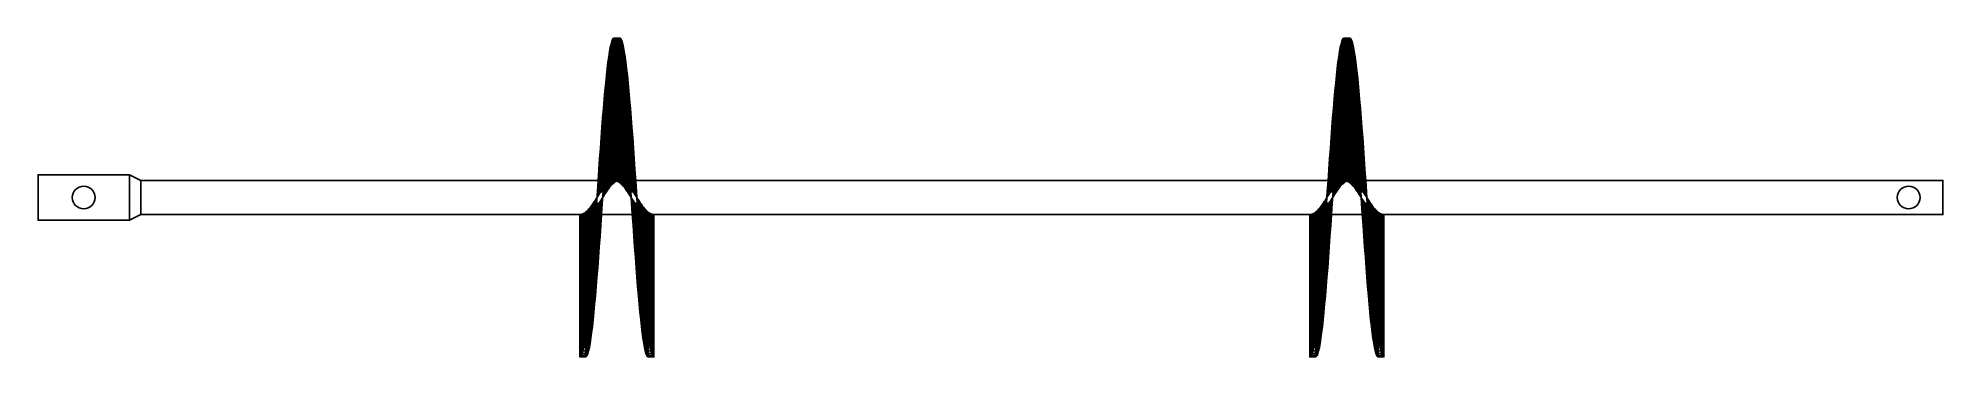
# Model space of a CAD drawing. Header units: inches. Extents: x -2 to 81.5, y -7 to 7.
import ezdxf

# ---------------------------------------------------------------- set-up
doc = ezdxf.new("R2010")
doc.units = ezdxf.units.IN
doc.header["$MEASUREMENT"] = 0
doc.layers.get('0').update_dxf_attribs({"linetype": 'CONTINUOUS'})

msp = doc.modelspace()

# ---------------------------------------------------------------- linework, layer by layer
at = {"color": 0}
for points in [[(21.748, -7, 0), (21.782, -6.983, -0.488), (21.815, -6.932, -0.974), (21.848, -6.847, -1.455), (21.882, -6.729, -1.929), (21.915, -6.578, -2.394), (21.948, -6.395, -2.847), (21.982, -6.181, -3.286), (22.015, -5.936, -3.709), (22.048, -5.663, -4.114), (22.082, -5.362, -4.5), (22.115, -5.035, -4.863), (22.148, -4.684, -5.202), (22.182, -4.31, -5.516), (22.215, -3.914, -5.803), (22.248, -3.5, -6.062), (22.282, -3.069, -6.292), (22.315, -2.622, -6.49), (22.348, -2.163, -6.657), (22.382, -1.693, -6.792), (22.415, -1.216, -6.894), (22.448, -0.732, -6.962), (22.482, -0.244, -6.996), (22.515, 0.244, -6.996), (22.548, 0.732, -6.962), (22.582, 1.216, -6.894), (22.615, 1.693, -6.792), (22.648, 2.163, -6.657), (22.682, 2.622, -6.49), (22.715, 3.069, -6.292), (22.748, 3.5, -6.062), (22.782, 3.914, -5.803), (22.815, 4.31, -5.516), (22.848, 4.684, -5.202), (22.882, 5.035, -4.863), (22.915, 5.362, -4.5), (22.948, 5.663, -4.114), (22.982, 5.936, -3.709), (23.015, 6.181, -3.286), (23.048, 6.395, -2.847), (23.082, 6.578, -2.394), (23.115, 6.729, -1.929), (23.148, 6.847, -1.455), (23.182, 6.932, -0.974), (23.215, 6.983, -0.488), (23.248, 7, 0), (23.282, 6.983, 0.488), (23.315, 6.932, 0.974), (23.348, 6.847, 1.455), (23.382, 6.729, 1.929), (23.415, 6.578, 2.394), (23.448, 6.395, 2.847), (23.482, 6.181, 3.286), (23.515, 5.936, 3.709), (23.548, 5.663, 4.114), (23.582, 5.362, 4.5), (23.615, 5.035, 4.863), (23.648, 4.684, 5.202), (23.682, 4.31, 5.516), (23.715, 3.914, 5.803), (23.748, 3.5, 6.062), (23.782, 3.069, 6.292), (23.815, 2.622, 6.49), (23.848, 2.163, 6.657), (23.882, 1.693, 6.792), (23.915, 1.216, 6.894), (23.948, 0.732, 6.962), (23.982, 0.244, 6.996), (24.015, -0.244, 6.996), (24.048, -0.732, 6.962), (24.082, -1.216, 6.894), (24.115, -1.693, 6.792), (24.148, -2.163, 6.657), (24.182, -2.622, 6.49), (24.215, -3.069, 6.292), (24.248, -3.5, 6.062), (24.282, -3.914, 5.803), (24.315, -4.31, 5.516), (24.348, -4.684, 5.202), (24.382, -5.035, 4.863), (24.415, -5.362, 4.5), (24.448, -5.663, 4.114), (24.482, -5.936, 3.709), (24.515, -6.181, 3.286), (24.548, -6.395, 2.847), (24.582, -6.578, 2.394), (24.615, -6.729, 1.929), (24.648, -6.847, 1.455), (24.682, -6.932, 0.974), (24.715, -6.983, 0.488), (24.748, -7, 0)], [(21.998, -7, 0), (22.032, -6.983, -0.488), (22.065, -6.932, -0.974), (22.098, -6.847, -1.455), (22.132, -6.729, -1.929), (22.165, -6.578, -2.394), (22.198, -6.395, -2.847), (22.232, -6.181, -3.286), (22.265, -5.936, -3.709), (22.298, -5.663, -4.114), (22.332, -5.362, -4.5), (22.365, -5.035, -4.863), (22.398, -4.684, -5.202), (22.432, -4.31, -5.516), (22.465, -3.914, -5.803), (22.498, -3.5, -6.062), (22.532, -3.069, -6.292), (22.565, -2.622, -6.49), (22.598, -2.163, -6.657), (22.632, -1.693, -6.792), (22.665, -1.216, -6.894), (22.698, -0.732, -6.962), (22.732, -0.244, -6.996), (22.765, 0.244, -6.996), (22.798, 0.732, -6.962), (22.832, 1.216, -6.894), (22.865, 1.693, -6.792), (22.898, 2.163, -6.657), (22.932, 2.622, -6.49), (22.965, 3.069, -6.292), (22.998, 3.5, -6.062), (23.032, 3.914, -5.803), (23.065, 4.31, -5.516), (23.098, 4.684, -5.202), (23.132, 5.035, -4.863), (23.165, 5.362, -4.5), (23.198, 5.663, -4.114), (23.232, 5.936, -3.709), (23.265, 6.181, -3.286), (23.298, 6.395, -2.847), (23.332, 6.578, -2.394), (23.365, 6.729, -1.929), (23.398, 6.847, -1.455), (23.432, 6.932, -0.974), (23.465, 6.983, -0.488), (23.498, 7, 0), (23.532, 6.983, 0.488), (23.565, 6.932, 0.974), (23.598, 6.847, 1.455), (23.632, 6.729, 1.929), (23.665, 6.578, 2.394), (23.698, 6.395, 2.847), (23.732, 6.181, 3.286), (23.765, 5.936, 3.709), (23.798, 5.663, 4.114), (23.832, 5.362, 4.5), (23.865, 5.035, 4.863), (23.898, 4.684, 5.202), (23.932, 4.31, 5.516), (23.965, 3.914, 5.803), (23.998, 3.5, 6.062), (24.032, 3.069, 6.292), (24.065, 2.622, 6.49), (24.098, 2.163, 6.657), (24.132, 1.693, 6.792), (24.165, 1.216, 6.894), (24.198, 0.732, 6.962), (24.232, 0.244, 6.996), (24.265, -0.244, 6.996), (24.298, -0.732, 6.962), (24.332, -1.216, 6.894), (24.365, -1.693, 6.792), (24.398, -2.163, 6.657), (24.432, -2.622, 6.49), (24.465, -3.069, 6.292), (24.498, -3.5, 6.062), (24.532, -3.914, 5.803), (24.565, -4.31, 5.516), (24.598, -4.684, 5.202), (24.632, -5.035, 4.863), (24.665, -5.362, 4.5), (24.698, -5.663, 4.114), (24.732, -5.936, 3.709), (24.765, -6.181, 3.286), (24.798, -6.395, 2.847), (24.832, -6.578, 2.394), (24.865, -6.729, 1.929), (24.898, -6.847, 1.455), (24.932, -6.932, 0.974), (24.965, -6.983, 0.488), (24.998, -7, 0)], [(53.748, -7, 0), (53.782, -6.983, -0.488), (53.815, -6.932, -0.974), (53.848, -6.847, -1.455), (53.882, -6.729, -1.929), (53.915, -6.578, -2.394), (53.948, -6.395, -2.847), (53.982, -6.181, -3.286), (54.015, -5.936, -3.709), (54.048, -5.663, -4.114), (54.082, -5.362, -4.5), (54.115, -5.035, -4.863), (54.148, -4.684, -5.202), (54.182, -4.31, -5.516), (54.215, -3.914, -5.803), (54.248, -3.5, -6.062), (54.282, -3.069, -6.292), (54.315, -2.622, -6.49), (54.348, -2.163, -6.657), (54.382, -1.693, -6.792), (54.415, -1.216, -6.894), (54.448, -0.732, -6.962), (54.482, -0.244, -6.996), (54.515, 0.244, -6.996), (54.548, 0.732, -6.962), (54.582, 1.216, -6.894), (54.615, 1.693, -6.792), (54.648, 2.163, -6.657), (54.682, 2.622, -6.49), (54.715, 3.069, -6.292), (54.748, 3.5, -6.062), (54.782, 3.914, -5.803), (54.815, 4.31, -5.516), (54.848, 4.684, -5.202), (54.882, 5.035, -4.863), (54.915, 5.362, -4.5), (54.948, 5.663, -4.114), (54.982, 5.936, -3.709), (55.015, 6.181, -3.286), (55.048, 6.395, -2.847), (55.082, 6.578, -2.394), (55.115, 6.729, -1.929), (55.148, 6.847, -1.455), (55.182, 6.932, -0.974), (55.215, 6.983, -0.488), (55.248, 7, 0), (55.282, 6.983, 0.488), (55.315, 6.932, 0.974), (55.348, 6.847, 1.455), (55.382, 6.729, 1.929), (55.415, 6.578, 2.394), (55.448, 6.395, 2.847), (55.482, 6.181, 3.286), (55.515, 5.936, 3.709), (55.548, 5.663, 4.114), (55.582, 5.362, 4.5), (55.615, 5.035, 4.863), (55.648, 4.684, 5.202), (55.682, 4.31, 5.516), (55.715, 3.914, 5.803), (55.748, 3.5, 6.062), (55.782, 3.069, 6.292), (55.815, 2.622, 6.49), (55.848, 2.163, 6.657), (55.882, 1.693, 6.792), (55.915, 1.216, 6.894), (55.948, 0.732, 6.962), (55.982, 0.244, 6.996), (56.015, -0.244, 6.996), (56.048, -0.732, 6.962), (56.082, -1.216, 6.894), (56.115, -1.693, 6.792), (56.148, -2.163, 6.657), (56.182, -2.622, 6.49), (56.215, -3.069, 6.292), (56.248, -3.5, 6.062), (56.282, -3.914, 5.803), (56.315, -4.31, 5.516), (56.348, -4.684, 5.202), (56.382, -5.035, 4.863), (56.415, -5.362, 4.5), (56.448, -5.663, 4.114), (56.482, -5.936, 3.709), (56.515, -6.181, 3.286), (56.548, -6.395, 2.847), (56.582, -6.578, 2.394), (56.615, -6.729, 1.929), (56.648, -6.847, 1.455), (56.682, -6.932, 0.974), (56.715, -6.983, 0.488), (56.748, -7, 0)], [(53.998, -7, 0), (54.032, -6.983, -0.488), (54.065, -6.932, -0.974), (54.098, -6.847, -1.455), (54.132, -6.729, -1.929), (54.165, -6.578, -2.394), (54.198, -6.395, -2.847), (54.232, -6.181, -3.286), (54.265, -5.936, -3.709), (54.298, -5.663, -4.114), (54.332, -5.362, -4.5), (54.365, -5.035, -4.863), (54.398, -4.684, -5.202), (54.432, -4.31, -5.516), (54.465, -3.914, -5.803), (54.498, -3.5, -6.062), (54.532, -3.069, -6.292), (54.565, -2.622, -6.49), (54.598, -2.163, -6.657), (54.632, -1.693, -6.792), (54.665, -1.216, -6.894), (54.698, -0.732, -6.962), (54.732, -0.244, -6.996), (54.765, 0.244, -6.996), (54.798, 0.732, -6.962), (54.832, 1.216, -6.894), (54.865, 1.693, -6.792), (54.898, 2.163, -6.657), (54.932, 2.622, -6.49), (54.965, 3.069, -6.292), (54.998, 3.5, -6.062), (55.032, 3.914, -5.803), (55.065, 4.31, -5.516), (55.098, 4.684, -5.202), (55.132, 5.035, -4.863), (55.165, 5.362, -4.5), (55.198, 5.663, -4.114), (55.232, 5.936, -3.709), (55.265, 6.181, -3.286), (55.298, 6.395, -2.847), (55.332, 6.578, -2.394), (55.365, 6.729, -1.929), (55.398, 6.847, -1.455), (55.432, 6.932, -0.974), (55.465, 6.983, -0.488), (55.498, 7, 0), (55.532, 6.983, 0.488), (55.565, 6.932, 0.974), (55.598, 6.847, 1.455), (55.632, 6.729, 1.929), (55.665, 6.578, 2.394), (55.698, 6.395, 2.847), (55.732, 6.181, 3.286), (55.765, 5.936, 3.709), (55.798, 5.663, 4.114), (55.832, 5.362, 4.5), (55.865, 5.035, 4.863), (55.898, 4.684, 5.202), (55.932, 4.31, 5.516), (55.965, 3.914, 5.803), (55.998, 3.5, 6.062), (56.032, 3.069, 6.292), (56.065, 2.622, 6.49), (56.098, 2.163, 6.657), (56.132, 1.693, 6.792), (56.165, 1.216, 6.894), (56.198, 0.732, 6.962), (56.232, 0.244, 6.996), (56.265, -0.244, 6.996), (56.298, -0.732, 6.962), (56.332, -1.216, 6.894), (56.365, -1.693, 6.792), (56.398, -2.163, 6.657), (56.432, -2.622, 6.49), (56.465, -3.069, 6.292), (56.498, -3.5, 6.062), (56.532, -3.914, 5.803), (56.565, -4.31, 5.516), (56.598, -4.684, 5.202), (56.632, -5.035, 4.863), (56.665, -5.362, 4.5), (56.698, -5.663, 4.114), (56.732, -5.936, 3.709), (56.765, -6.181, 3.286), (56.798, -6.395, 2.847), (56.832, -6.578, 2.394), (56.865, -6.729, 1.929), (56.898, -6.847, 1.455), (56.932, -6.932, 0.974), (56.965, -6.983, 0.488), (56.998, -7, 0)], [(21.748, -0.75, 0), (21.782, -0.748, -0.052), (21.815, -0.743, -0.104), (21.848, -0.734, -0.156), (21.882, -0.721, -0.207), (21.915, -0.705, -0.257), (21.948, -0.685, -0.305), (21.982, -0.662, -0.352), (22.015, -0.636, -0.397), (22.048, -0.607, -0.441), (22.082, -0.575, -0.482), (22.115, -0.54, -0.521), (22.148, -0.502, -0.557), (22.182, -0.462, -0.591), (22.215, -0.419, -0.622), (22.248, -0.375, -0.65), (22.282, -0.329, -0.674), (22.315, -0.281, -0.695), (22.348, -0.232, -0.713), (22.382, -0.181, -0.728), (22.415, -0.13, -0.739), (22.448, -0.078, -0.746), (22.482, -0.026, -0.75), (22.515, 0.026, -0.75), (22.548, 0.078, -0.746), (22.582, 0.13, -0.739), (22.615, 0.181, -0.728), (22.648, 0.232, -0.713), (22.682, 0.281, -0.695), (22.715, 0.329, -0.674), (22.748, 0.375, -0.65), (22.782, 0.419, -0.622), (22.815, 0.462, -0.591), (22.848, 0.502, -0.557), (22.882, 0.54, -0.521), (22.915, 0.575, -0.482), (22.948, 0.607, -0.441), (22.982, 0.636, -0.397), (23.015, 0.662, -0.352), (23.048, 0.685, -0.305), (23.082, 0.705, -0.257), (23.115, 0.721, -0.207), (23.148, 0.734, -0.156), (23.182, 0.743, -0.104), (23.215, 0.748, -0.052), (23.248, 0.75, 0), (23.282, 0.748, 0.052), (23.315, 0.743, 0.104), (23.348, 0.734, 0.156), (23.382, 0.721, 0.207), (23.415, 0.705, 0.257), (23.448, 0.685, 0.305), (23.482, 0.662, 0.352), (23.515, 0.636, 0.397), (23.548, 0.607, 0.441), (23.582, 0.575, 0.482), (23.615, 0.54, 0.521), (23.648, 0.502, 0.557), (23.682, 0.462, 0.591), (23.715, 0.419, 0.622), (23.748, 0.375, 0.65), (23.782, 0.329, 0.674), (23.815, 0.281, 0.695), (23.848, 0.232, 0.713), (23.882, 0.181, 0.728), (23.915, 0.13, 0.739), (23.948, 0.078, 0.746), (23.982, 0.026, 0.75), (24.015, -0.026, 0.75), (24.048, -0.078, 0.746), (24.082, -0.13, 0.739), (24.115, -0.181, 0.728), (24.148, -0.232, 0.713), (24.182, -0.281, 0.695), (24.215, -0.329, 0.674), (24.248, -0.375, 0.65), (24.282, -0.419, 0.622), (24.315, -0.462, 0.591), (24.348, -0.502, 0.557), (24.382, -0.54, 0.521), (24.415, -0.575, 0.482), (24.448, -0.607, 0.441), (24.482, -0.636, 0.397), (24.515, -0.662, 0.352), (24.548, -0.685, 0.305), (24.582, -0.705, 0.257), (24.615, -0.721, 0.207), (24.648, -0.734, 0.156), (24.682, -0.743, 0.104), (24.715, -0.748, 0.052), (24.748, -0.75, 0)], [(21.998, -0.75, 0), (22.032, -0.748, -0.052), (22.065, -0.743, -0.104), (22.098, -0.734, -0.156), (22.132, -0.721, -0.207), (22.165, -0.705, -0.257), (22.198, -0.685, -0.305), (22.232, -0.662, -0.352), (22.265, -0.636, -0.397), (22.298, -0.607, -0.441), (22.332, -0.575, -0.482), (22.365, -0.54, -0.521), (22.398, -0.502, -0.557), (22.432, -0.462, -0.591), (22.465, -0.419, -0.622), (22.498, -0.375, -0.65), (22.532, -0.329, -0.674), (22.565, -0.281, -0.695), (22.598, -0.232, -0.713), (22.632, -0.181, -0.728), (22.665, -0.13, -0.739), (22.698, -0.078, -0.746), (22.732, -0.026, -0.75), (22.765, 0.026, -0.75), (22.798, 0.078, -0.746), (22.832, 0.13, -0.739), (22.865, 0.181, -0.728), (22.898, 0.232, -0.713), (22.932, 0.281, -0.695), (22.965, 0.329, -0.674), (22.998, 0.375, -0.65), (23.032, 0.419, -0.622), (23.065, 0.462, -0.591), (23.098, 0.502, -0.557), (23.132, 0.54, -0.521), (23.165, 0.575, -0.482), (23.198, 0.607, -0.441), (23.232, 0.636, -0.397), (23.265, 0.662, -0.352), (23.298, 0.685, -0.305), (23.332, 0.705, -0.257), (23.365, 0.721, -0.207), (23.398, 0.734, -0.156), (23.432, 0.743, -0.104), (23.465, 0.748, -0.052), (23.498, 0.75, 0), (23.532, 0.748, 0.052), (23.565, 0.743, 0.104), (23.598, 0.734, 0.156), (23.632, 0.721, 0.207), (23.665, 0.705, 0.257), (23.698, 0.685, 0.305), (23.732, 0.662, 0.352), (23.765, 0.636, 0.397), (23.798, 0.607, 0.441), (23.832, 0.575, 0.482), (23.865, 0.54, 0.521), (23.898, 0.502, 0.557), (23.932, 0.462, 0.591), (23.965, 0.419, 0.622), (23.998, 0.375, 0.65), (24.032, 0.329, 0.674), (24.065, 0.281, 0.695), (24.098, 0.232, 0.713), (24.132, 0.181, 0.728), (24.165, 0.13, 0.739), (24.198, 0.078, 0.746), (24.232, 0.026, 0.75), (24.265, -0.026, 0.75), (24.298, -0.078, 0.746), (24.332, -0.13, 0.739), (24.365, -0.181, 0.728), (24.398, -0.232, 0.713), (24.432, -0.281, 0.695), (24.465, -0.329, 0.674), (24.498, -0.375, 0.65), (24.532, -0.419, 0.622), (24.565, -0.462, 0.591), (24.598, -0.502, 0.557), (24.632, -0.54, 0.521), (24.665, -0.575, 0.482), (24.698, -0.607, 0.441), (24.732, -0.636, 0.397), (24.765, -0.662, 0.352), (24.798, -0.685, 0.305), (24.832, -0.705, 0.257), (24.865, -0.721, 0.207), (24.898, -0.734, 0.156), (24.932, -0.743, 0.104), (24.965, -0.748, 0.052), (24.998, -0.75, 0)], [(53.748, -0.75, 0), (53.782, -0.748, -0.052), (53.815, -0.743, -0.104), (53.848, -0.734, -0.156), (53.882, -0.721, -0.207), (53.915, -0.705, -0.257), (53.948, -0.685, -0.305), (53.982, -0.662, -0.352), (54.015, -0.636, -0.397), (54.048, -0.607, -0.441), (54.082, -0.575, -0.482), (54.115, -0.54, -0.521), (54.148, -0.502, -0.557), (54.182, -0.462, -0.591), (54.215, -0.419, -0.622), (54.248, -0.375, -0.65), (54.282, -0.329, -0.674), (54.315, -0.281, -0.695), (54.348, -0.232, -0.713), (54.382, -0.181, -0.728), (54.415, -0.13, -0.739), (54.448, -0.078, -0.746), (54.482, -0.026, -0.75), (54.515, 0.026, -0.75), (54.548, 0.078, -0.746), (54.582, 0.13, -0.739), (54.615, 0.181, -0.728), (54.648, 0.232, -0.713), (54.682, 0.281, -0.695), (54.715, 0.329, -0.674), (54.748, 0.375, -0.65), (54.782, 0.419, -0.622), (54.815, 0.462, -0.591), (54.848, 0.502, -0.557), (54.882, 0.54, -0.521), (54.915, 0.575, -0.482), (54.948, 0.607, -0.441), (54.982, 0.636, -0.397), (55.015, 0.662, -0.352), (55.048, 0.685, -0.305), (55.082, 0.705, -0.257), (55.115, 0.721, -0.207), (55.148, 0.734, -0.156), (55.182, 0.743, -0.104), (55.215, 0.748, -0.052), (55.248, 0.75, 0), (55.282, 0.748, 0.052), (55.315, 0.743, 0.104), (55.348, 0.734, 0.156), (55.382, 0.721, 0.207), (55.415, 0.705, 0.257), (55.448, 0.685, 0.305), (55.482, 0.662, 0.352), (55.515, 0.636, 0.397), (55.548, 0.607, 0.441), (55.582, 0.575, 0.482), (55.615, 0.54, 0.521), (55.648, 0.502, 0.557), (55.682, 0.462, 0.591), (55.715, 0.419, 0.622), (55.748, 0.375, 0.65), (55.782, 0.329, 0.674), (55.815, 0.281, 0.695), (55.848, 0.232, 0.713), (55.882, 0.181, 0.728), (55.915, 0.13, 0.739), (55.948, 0.078, 0.746), (55.982, 0.026, 0.75), (56.015, -0.026, 0.75), (56.048, -0.078, 0.746), (56.082, -0.13, 0.739), (56.115, -0.181, 0.728), (56.148, -0.232, 0.713), (56.182, -0.281, 0.695), (56.215, -0.329, 0.674), (56.248, -0.375, 0.65), (56.282, -0.419, 0.622), (56.315, -0.462, 0.591), (56.348, -0.502, 0.557), (56.382, -0.54, 0.521), (56.415, -0.575, 0.482), (56.448, -0.607, 0.441), (56.482, -0.636, 0.397), (56.515, -0.662, 0.352), (56.548, -0.685, 0.305), (56.582, -0.705, 0.257), (56.615, -0.721, 0.207), (56.648, -0.734, 0.156), (56.682, -0.743, 0.104), (56.715, -0.748, 0.052), (56.748, -0.75, 0)], [(53.998, -0.75, 0), (54.032, -0.748, -0.052), (54.065, -0.743, -0.104), (54.098, -0.734, -0.156), (54.132, -0.721, -0.207), (54.165, -0.705, -0.257), (54.198, -0.685, -0.305), (54.232, -0.662, -0.352), (54.265, -0.636, -0.397), (54.298, -0.607, -0.441), (54.332, -0.575, -0.482), (54.365, -0.54, -0.521), (54.398, -0.502, -0.557), (54.432, -0.462, -0.591), (54.465, -0.419, -0.622), (54.498, -0.375, -0.65), (54.532, -0.329, -0.674), (54.565, -0.281, -0.695), (54.598, -0.232, -0.713), (54.632, -0.181, -0.728), (54.665, -0.13, -0.739), (54.698, -0.078, -0.746), (54.732, -0.026, -0.75), (54.765, 0.026, -0.75), (54.798, 0.078, -0.746), (54.832, 0.13, -0.739), (54.865, 0.181, -0.728), (54.898, 0.232, -0.713), (54.932, 0.281, -0.695), (54.965, 0.329, -0.674), (54.998, 0.375, -0.65), (55.032, 0.419, -0.622), (55.065, 0.462, -0.591), (55.098, 0.502, -0.557), (55.132, 0.54, -0.521), (55.165, 0.575, -0.482), (55.198, 0.607, -0.441), (55.232, 0.636, -0.397), (55.265, 0.662, -0.352), (55.298, 0.685, -0.305), (55.332, 0.705, -0.257), (55.365, 0.721, -0.207), (55.398, 0.734, -0.156), (55.432, 0.743, -0.104), (55.465, 0.748, -0.052), (55.498, 0.75, 0), (55.532, 0.748, 0.052), (55.565, 0.743, 0.104), (55.598, 0.734, 0.156), (55.632, 0.721, 0.207), (55.665, 0.705, 0.257), (55.698, 0.685, 0.305), (55.732, 0.662, 0.352), (55.765, 0.636, 0.397), (55.798, 0.607, 0.441), (55.832, 0.575, 0.482), (55.865, 0.54, 0.521), (55.898, 0.502, 0.557), (55.932, 0.462, 0.591), (55.965, 0.419, 0.622), (55.998, 0.375, 0.65), (56.032, 0.329, 0.674), (56.065, 0.281, 0.695), (56.098, 0.232, 0.713), (56.132, 0.181, 0.728), (56.165, 0.13, 0.739), (56.198, 0.078, 0.746), (56.232, 0.026, 0.75), (56.265, -0.026, 0.75), (56.298, -0.078, 0.746), (56.332, -0.13, 0.739), (56.365, -0.181, 0.728), (56.398, -0.232, 0.713), (56.432, -0.281, 0.695), (56.465, -0.329, 0.674), (56.498, -0.375, 0.65), (56.532, -0.419, 0.622), (56.565, -0.462, 0.591), (56.598, -0.502, 0.557), (56.632, -0.54, 0.521), (56.665, -0.575, 0.482), (56.698, -0.607, 0.441), (56.732, -0.636, 0.397), (56.765, -0.662, 0.352), (56.798, -0.685, 0.305), (56.832, -0.705, 0.257), (56.865, -0.721, 0.207), (56.898, -0.734, 0.156), (56.932, -0.743, 0.104), (56.965, -0.748, 0.052), (56.998, -0.75, 0)]]:
    msp.add_polyline3d(points, dxfattribs=at)
for centre in [(0, 0, 1), (80, 0, 0.75)]:
    msp.add_circle(centre, 0.5, dxfattribs=at)
for points in [[(2, -1, 1), (2.5, -0.75, 0.75), (2.5, 0.75, 0.75), (2, 1, 1)], [(2, 1, -1), (2.5, 0.75, -0.75), (2.5, -0.75, -0.75), (2, -1, -1)], [(21.748, -0.75), (21.998, -0.75), (21.998, -7), (21.748, -7)], [(24.748, -0.75), (24.998, -0.75), (24.998, -7), (24.748, -7)], [(53.748, -0.75), (53.998, -0.75), (53.998, -7), (53.748, -7)], [(56.748, -0.75), (56.998, -0.75), (56.998, -7), (56.748, -7)]]:
    msp.add_3dface(points, dxfattribs=at)
for points in [[(2, 1, 1), (2.5, 0.75, 0.75), (2.5, 0.75, -0.75), (2, 1, -1)], [(2, -1, -1), (2.5, -0.75, -0.75), (2.5, -0.75, 0.75), (2, -1, 1)]]:
    msp.add_3dface(points)

# ---------------------------------------------------------------- meshes
mesh = msp.add_polymesh((2, 91), dxfattribs=at)
for k, corner in enumerate([(21.748, -7), (21.782, -6.983, -0.488), (21.815, -6.932, -0.974), (21.848, -6.847, -1.455), (21.882, -6.729, -1.929), (21.915, -6.578, -2.394), (21.948, -6.395, -2.847), (21.982, -6.181, -3.286), (22.015, -5.936, -3.709), (22.048, -5.663, -4.114), (22.082, -5.362, -4.5), (22.115, -5.035, -4.863), (22.148, -4.684, -5.202), (22.182, -4.31, -5.516), (22.215, -3.914, -5.803), (22.248, -3.5, -6.062), (22.282, -3.069, -6.292), (22.315, -2.622, -6.49), (22.348, -2.163, -6.657), (22.382, -1.693, -6.792), (22.415, -1.216, -6.894), (22.448, -0.732, -6.962), (22.482, -0.244, -6.996), (22.515, 0.244, -6.996), (22.548, 0.732, -6.962), (22.582, 1.216, -6.894), (22.615, 1.693, -6.792), (22.648, 2.163, -6.657), (22.682, 2.622, -6.49), (22.715, 3.069, -6.292), (22.748, 3.5, -6.062), (22.782, 3.914, -5.803), (22.815, 4.31, -5.516), (22.848, 4.684, -5.202), (22.882, 5.035, -4.863), (22.915, 5.362, -4.5), (22.948, 5.663, -4.114), (22.982, 5.936, -3.709), (23.015, 6.181, -3.286), (23.048, 6.395, -2.847), (23.082, 6.578, -2.394), (23.115, 6.729, -1.929), (23.148, 6.847, -1.455), (23.182, 6.932, -0.974), (23.215, 6.983, -0.488), (23.248, 7), (23.282, 6.983, 0.488), (23.315, 6.932, 0.974), (23.348, 6.847, 1.455), (23.382, 6.729, 1.929), (23.415, 6.578, 2.394), (23.448, 6.395, 2.847), (23.482, 6.181, 3.286), (23.515, 5.936, 3.709), (23.548, 5.663, 4.114), (23.582, 5.362, 4.5), (23.615, 5.035, 4.863), (23.648, 4.684, 5.202), (23.682, 4.31, 5.516), (23.715, 3.914, 5.803), (23.748, 3.5, 6.062), (23.782, 3.069, 6.292), (23.815, 2.622, 6.49), (23.848, 2.163, 6.657), (23.882, 1.693, 6.792), (23.915, 1.216, 6.894), (23.948, 0.732, 6.962), (23.982, 0.244, 6.996), (24.015, -0.244, 6.996), (24.048, -0.732, 6.962), (24.082, -1.216, 6.894), (24.115, -1.693, 6.792), (24.148, -2.163, 6.657), (24.182, -2.622, 6.49), (24.215, -3.069, 6.292), (24.248, -3.5, 6.062), (24.282, -3.914, 5.803), (24.315, -4.31, 5.516), (24.348, -4.684, 5.202), (24.382, -5.035, 4.863), (24.415, -5.362, 4.5), (24.448, -5.663, 4.114), (24.482, -5.936, 3.709), (24.515, -6.181, 3.286), (24.548, -6.395, 2.847), (24.582, -6.578, 2.394), (24.615, -6.729, 1.929), (24.648, -6.847, 1.455), (24.682, -6.932, 0.974), (24.715, -6.983, 0.488), (24.748, -7), (21.998, -7), (22.032, -6.983, -0.488), (22.065, -6.932, -0.974), (22.098, -6.847, -1.455), (22.132, -6.729, -1.929), (22.165, -6.578, -2.394), (22.198, -6.395, -2.847), (22.232, -6.181, -3.286), (22.265, -5.936, -3.709), (22.298, -5.663, -4.114), (22.332, -5.362, -4.5), (22.365, -5.035, -4.863), (22.398, -4.684, -5.202), (22.432, -4.31, -5.516), (22.465, -3.914, -5.803), (22.498, -3.5, -6.062), (22.532, -3.069, -6.292), (22.565, -2.622, -6.49), (22.598, -2.163, -6.657), (22.632, -1.693, -6.792), (22.665, -1.216, -6.894), (22.698, -0.732, -6.962), (22.732, -0.244, -6.996), (22.765, 0.244, -6.996), (22.798, 0.732, -6.962), (22.832, 1.216, -6.894), (22.865, 1.693, -6.792), (22.898, 2.163, -6.657), (22.932, 2.622, -6.49), (22.965, 3.069, -6.292), (22.998, 3.5, -6.062), (23.032, 3.914, -5.803), (23.065, 4.31, -5.516), (23.098, 4.684, -5.202), (23.132, 5.035, -4.863), (23.165, 5.362, -4.5), (23.198, 5.663, -4.114), (23.232, 5.936, -3.709), (23.265, 6.181, -3.286), (23.298, 6.395, -2.847), (23.332, 6.578, -2.394), (23.365, 6.729, -1.929), (23.398, 6.847, -1.455), (23.432, 6.932, -0.974), (23.465, 6.983, -0.488), (23.498, 7), (23.532, 6.983, 0.488), (23.565, 6.932, 0.974), (23.598, 6.847, 1.455), (23.632, 6.729, 1.929), (23.665, 6.578, 2.394), (23.698, 6.395, 2.847), (23.732, 6.181, 3.286), (23.765, 5.936, 3.709), (23.798, 5.663, 4.114), (23.832, 5.362, 4.5), (23.865, 5.035, 4.863), (23.898, 4.684, 5.202), (23.932, 4.31, 5.516), (23.965, 3.914, 5.803), (23.998, 3.5, 6.062), (24.032, 3.069, 6.292), (24.065, 2.622, 6.49), (24.098, 2.163, 6.657), (24.132, 1.693, 6.792), (24.165, 1.216, 6.894), (24.198, 0.732, 6.962), (24.232, 0.244, 6.996), (24.265, -0.244, 6.996), (24.298, -0.732, 6.962), (24.332, -1.216, 6.894), (24.365, -1.693, 6.792), (24.398, -2.163, 6.657), (24.432, -2.622, 6.49), (24.465, -3.069, 6.292), (24.498, -3.5, 6.062), (24.532, -3.914, 5.803), (24.565, -4.31, 5.516), (24.598, -4.684, 5.202), (24.632, -5.035, 4.863), (24.665, -5.362, 4.5), (24.698, -5.663, 4.114), (24.732, -5.936, 3.709), (24.765, -6.181, 3.286), (24.798, -6.395, 2.847), (24.832, -6.578, 2.394), (24.865, -6.729, 1.929), (24.898, -6.847, 1.455), (24.932, -6.932, 0.974), (24.965, -6.983, 0.488), (24.998, -7)]):
    mesh.set_mesh_vertex(divmod(k, 91), corner)
mesh = msp.add_polymesh((2, 91), dxfattribs=at)
for k, corner in enumerate([(21.748, -0.75), (21.782, -0.748, -0.052), (21.815, -0.743, -0.104), (21.848, -0.734, -0.156), (21.882, -0.721, -0.207), (21.915, -0.705, -0.257), (21.948, -0.685, -0.305), (21.982, -0.662, -0.352), (22.015, -0.636, -0.397), (22.048, -0.607, -0.441), (22.082, -0.575, -0.482), (22.115, -0.54, -0.521), (22.148, -0.502, -0.557), (22.182, -0.462, -0.591), (22.215, -0.419, -0.622), (22.248, -0.375, -0.65), (22.282, -0.329, -0.674), (22.315, -0.281, -0.695), (22.348, -0.232, -0.713), (22.382, -0.181, -0.728), (22.415, -0.13, -0.739), (22.448, -0.078, -0.746), (22.482, -0.026, -0.75), (22.515, 0.026, -0.75), (22.548, 0.078, -0.746), (22.582, 0.13, -0.739), (22.615, 0.181, -0.728), (22.648, 0.232, -0.713), (22.682, 0.281, -0.695), (22.715, 0.329, -0.674), (22.748, 0.375, -0.65), (22.782, 0.419, -0.622), (22.815, 0.462, -0.591), (22.848, 0.502, -0.557), (22.882, 0.54, -0.521), (22.915, 0.575, -0.482), (22.948, 0.607, -0.441), (22.982, 0.636, -0.397), (23.015, 0.662, -0.352), (23.048, 0.685, -0.305), (23.082, 0.705, -0.257), (23.115, 0.721, -0.207), (23.148, 0.734, -0.156), (23.182, 0.743, -0.104), (23.215, 0.748, -0.052), (23.248, 0.75), (23.282, 0.748, 0.052), (23.315, 0.743, 0.104), (23.348, 0.734, 0.156), (23.382, 0.721, 0.207), (23.415, 0.705, 0.257), (23.448, 0.685, 0.305), (23.482, 0.662, 0.352), (23.515, 0.636, 0.397), (23.548, 0.607, 0.441), (23.582, 0.575, 0.482), (23.615, 0.54, 0.521), (23.648, 0.502, 0.557), (23.682, 0.462, 0.591), (23.715, 0.419, 0.622), (23.748, 0.375, 0.65), (23.782, 0.329, 0.674), (23.815, 0.281, 0.695), (23.848, 0.232, 0.713), (23.882, 0.181, 0.728), (23.915, 0.13, 0.739), (23.948, 0.078, 0.746), (23.982, 0.026, 0.75), (24.015, -0.026, 0.75), (24.048, -0.078, 0.746), (24.082, -0.13, 0.739), (24.115, -0.181, 0.728), (24.148, -0.232, 0.713), (24.182, -0.281, 0.695), (24.215, -0.329, 0.674), (24.248, -0.375, 0.65), (24.282, -0.419, 0.622), (24.315, -0.462, 0.591), (24.348, -0.502, 0.557), (24.382, -0.54, 0.521), (24.415, -0.575, 0.482), (24.448, -0.607, 0.441), (24.482, -0.636, 0.397), (24.515, -0.662, 0.352), (24.548, -0.685, 0.305), (24.582, -0.705, 0.257), (24.615, -0.721, 0.207), (24.648, -0.734, 0.156), (24.682, -0.743, 0.104), (24.715, -0.748, 0.052), (24.748, -0.75), (21.748, -7), (21.782, -6.983, -0.488), (21.815, -6.932, -0.974), (21.848, -6.847, -1.455), (21.882, -6.729, -1.929), (21.915, -6.578, -2.394), (21.948, -6.395, -2.847), (21.982, -6.181, -3.286), (22.015, -5.936, -3.709), (22.048, -5.663, -4.114), (22.082, -5.362, -4.5), (22.115, -5.035, -4.863), (22.148, -4.684, -5.202), (22.182, -4.31, -5.516), (22.215, -3.914, -5.803), (22.248, -3.5, -6.062), (22.282, -3.069, -6.292), (22.315, -2.622, -6.49), (22.348, -2.163, -6.657), (22.382, -1.693, -6.792), (22.415, -1.216, -6.894), (22.448, -0.732, -6.962), (22.482, -0.244, -6.996), (22.515, 0.244, -6.996), (22.548, 0.732, -6.962), (22.582, 1.216, -6.894), (22.615, 1.693, -6.792), (22.648, 2.163, -6.657), (22.682, 2.622, -6.49), (22.715, 3.069, -6.292), (22.748, 3.5, -6.062), (22.782, 3.914, -5.803), (22.815, 4.31, -5.516), (22.848, 4.684, -5.202), (22.882, 5.035, -4.863), (22.915, 5.362, -4.5), (22.948, 5.663, -4.114), (22.982, 5.936, -3.709), (23.015, 6.181, -3.286), (23.048, 6.395, -2.847), (23.082, 6.578, -2.394), (23.115, 6.729, -1.929), (23.148, 6.847, -1.455), (23.182, 6.932, -0.974), (23.215, 6.983, -0.488), (23.248, 7), (23.282, 6.983, 0.488), (23.315, 6.932, 0.974), (23.348, 6.847, 1.455), (23.382, 6.729, 1.929), (23.415, 6.578, 2.394), (23.448, 6.395, 2.847), (23.482, 6.181, 3.286), (23.515, 5.936, 3.709), (23.548, 5.663, 4.114), (23.582, 5.362, 4.5), (23.615, 5.035, 4.863), (23.648, 4.684, 5.202), (23.682, 4.31, 5.516), (23.715, 3.914, 5.803), (23.748, 3.5, 6.062), (23.782, 3.069, 6.292), (23.815, 2.622, 6.49), (23.848, 2.163, 6.657), (23.882, 1.693, 6.792), (23.915, 1.216, 6.894), (23.948, 0.732, 6.962), (23.982, 0.244, 6.996), (24.015, -0.244, 6.996), (24.048, -0.732, 6.962), (24.082, -1.216, 6.894), (24.115, -1.693, 6.792), (24.148, -2.163, 6.657), (24.182, -2.622, 6.49), (24.215, -3.069, 6.292), (24.248, -3.5, 6.062), (24.282, -3.914, 5.803), (24.315, -4.31, 5.516), (24.348, -4.684, 5.202), (24.382, -5.035, 4.863), (24.415, -5.362, 4.5), (24.448, -5.663, 4.114), (24.482, -5.936, 3.709), (24.515, -6.181, 3.286), (24.548, -6.395, 2.847), (24.582, -6.578, 2.394), (24.615, -6.729, 1.929), (24.648, -6.847, 1.455), (24.682, -6.932, 0.974), (24.715, -6.983, 0.488), (24.748, -7)]):
    mesh.set_mesh_vertex(divmod(k, 91), corner)
mesh = msp.add_polymesh((2, 91), dxfattribs=at)
for k, corner in enumerate([(21.998, -0.75), (22.032, -0.748, -0.052), (22.065, -0.743, -0.104), (22.098, -0.734, -0.156), (22.132, -0.721, -0.207), (22.165, -0.705, -0.257), (22.198, -0.685, -0.305), (22.232, -0.662, -0.352), (22.265, -0.636, -0.397), (22.298, -0.607, -0.441), (22.332, -0.575, -0.482), (22.365, -0.54, -0.521), (22.398, -0.502, -0.557), (22.432, -0.462, -0.591), (22.465, -0.419, -0.622), (22.498, -0.375, -0.65), (22.532, -0.329, -0.674), (22.565, -0.281, -0.695), (22.598, -0.232, -0.713), (22.632, -0.181, -0.728), (22.665, -0.13, -0.739), (22.698, -0.078, -0.746), (22.732, -0.026, -0.75), (22.765, 0.026, -0.75), (22.798, 0.078, -0.746), (22.832, 0.13, -0.739), (22.865, 0.181, -0.728), (22.898, 0.232, -0.713), (22.932, 0.281, -0.695), (22.965, 0.329, -0.674), (22.998, 0.375, -0.65), (23.032, 0.419, -0.622), (23.065, 0.462, -0.591), (23.098, 0.502, -0.557), (23.132, 0.54, -0.521), (23.165, 0.575, -0.482), (23.198, 0.607, -0.441), (23.232, 0.636, -0.397), (23.265, 0.662, -0.352), (23.298, 0.685, -0.305), (23.332, 0.705, -0.257), (23.365, 0.721, -0.207), (23.398, 0.734, -0.156), (23.432, 0.743, -0.104), (23.465, 0.748, -0.052), (23.498, 0.75), (23.532, 0.748, 0.052), (23.565, 0.743, 0.104), (23.598, 0.734, 0.156), (23.632, 0.721, 0.207), (23.665, 0.705, 0.257), (23.698, 0.685, 0.305), (23.732, 0.662, 0.352), (23.765, 0.636, 0.397), (23.798, 0.607, 0.441), (23.832, 0.575, 0.482), (23.865, 0.54, 0.521), (23.898, 0.502, 0.557), (23.932, 0.462, 0.591), (23.965, 0.419, 0.622), (23.998, 0.375, 0.65), (24.032, 0.329, 0.674), (24.065, 0.281, 0.695), (24.098, 0.232, 0.713), (24.132, 0.181, 0.728), (24.165, 0.13, 0.739), (24.198, 0.078, 0.746), (24.232, 0.026, 0.75), (24.265, -0.026, 0.75), (24.298, -0.078, 0.746), (24.332, -0.13, 0.739), (24.365, -0.181, 0.728), (24.398, -0.232, 0.713), (24.432, -0.281, 0.695), (24.465, -0.329, 0.674), (24.498, -0.375, 0.65), (24.532, -0.419, 0.622), (24.565, -0.462, 0.591), (24.598, -0.502, 0.557), (24.632, -0.54, 0.521), (24.665, -0.575, 0.482), (24.698, -0.607, 0.441), (24.732, -0.636, 0.397), (24.765, -0.662, 0.352), (24.798, -0.685, 0.305), (24.832, -0.705, 0.257), (24.865, -0.721, 0.207), (24.898, -0.734, 0.156), (24.932, -0.743, 0.104), (24.965, -0.748, 0.052), (24.998, -0.75), (21.998, -7), (22.032, -6.983, -0.488), (22.065, -6.932, -0.974), (22.098, -6.847, -1.455), (22.132, -6.729, -1.929), (22.165, -6.578, -2.394), (22.198, -6.395, -2.847), (22.232, -6.181, -3.286), (22.265, -5.936, -3.709), (22.298, -5.663, -4.114), (22.332, -5.362, -4.5), (22.365, -5.035, -4.863), (22.398, -4.684, -5.202), (22.432, -4.31, -5.516), (22.465, -3.914, -5.803), (22.498, -3.5, -6.062), (22.532, -3.069, -6.292), (22.565, -2.622, -6.49), (22.598, -2.163, -6.657), (22.632, -1.693, -6.792), (22.665, -1.216, -6.894), (22.698, -0.732, -6.962), (22.732, -0.244, -6.996), (22.765, 0.244, -6.996), (22.798, 0.732, -6.962), (22.832, 1.216, -6.894), (22.865, 1.693, -6.792), (22.898, 2.163, -6.657), (22.932, 2.622, -6.49), (22.965, 3.069, -6.292), (22.998, 3.5, -6.062), (23.032, 3.914, -5.803), (23.065, 4.31, -5.516), (23.098, 4.684, -5.202), (23.132, 5.035, -4.863), (23.165, 5.362, -4.5), (23.198, 5.663, -4.114), (23.232, 5.936, -3.709), (23.265, 6.181, -3.286), (23.298, 6.395, -2.847), (23.332, 6.578, -2.394), (23.365, 6.729, -1.929), (23.398, 6.847, -1.455), (23.432, 6.932, -0.974), (23.465, 6.983, -0.488), (23.498, 7), (23.532, 6.983, 0.488), (23.565, 6.932, 0.974), (23.598, 6.847, 1.455), (23.632, 6.729, 1.929), (23.665, 6.578, 2.394), (23.698, 6.395, 2.847), (23.732, 6.181, 3.286), (23.765, 5.936, 3.709), (23.798, 5.663, 4.114), (23.832, 5.362, 4.5), (23.865, 5.035, 4.863), (23.898, 4.684, 5.202), (23.932, 4.31, 5.516), (23.965, 3.914, 5.803), (23.998, 3.5, 6.062), (24.032, 3.069, 6.292), (24.065, 2.622, 6.49), (24.098, 2.163, 6.657), (24.132, 1.693, 6.792), (24.165, 1.216, 6.894), (24.198, 0.732, 6.962), (24.232, 0.244, 6.996), (24.265, -0.244, 6.996), (24.298, -0.732, 6.962), (24.332, -1.216, 6.894), (24.365, -1.693, 6.792), (24.398, -2.163, 6.657), (24.432, -2.622, 6.49), (24.465, -3.069, 6.292), (24.498, -3.5, 6.062), (24.532, -3.914, 5.803), (24.565, -4.31, 5.516), (24.598, -4.684, 5.202), (24.632, -5.035, 4.863), (24.665, -5.362, 4.5), (24.698, -5.663, 4.114), (24.732, -5.936, 3.709), (24.765, -6.181, 3.286), (24.798, -6.395, 2.847), (24.832, -6.578, 2.394), (24.865, -6.729, 1.929), (24.898, -6.847, 1.455), (24.932, -6.932, 0.974), (24.965, -6.983, 0.488), (24.998, -7)]):
    mesh.set_mesh_vertex(divmod(k, 91), corner)
mesh = msp.add_polymesh((2, 91), dxfattribs=at)
for k, corner in enumerate([(53.748, -7), (53.782, -6.983, -0.488), (53.815, -6.932, -0.974), (53.848, -6.847, -1.455), (53.882, -6.729, -1.929), (53.915, -6.578, -2.394), (53.948, -6.395, -2.847), (53.982, -6.181, -3.286), (54.015, -5.936, -3.709), (54.048, -5.663, -4.114), (54.082, -5.362, -4.5), (54.115, -5.035, -4.863), (54.148, -4.684, -5.202), (54.182, -4.31, -5.516), (54.215, -3.914, -5.803), (54.248, -3.5, -6.062), (54.282, -3.069, -6.292), (54.315, -2.622, -6.49), (54.348, -2.163, -6.657), (54.382, -1.693, -6.792), (54.415, -1.216, -6.894), (54.448, -0.732, -6.962), (54.482, -0.244, -6.996), (54.515, 0.244, -6.996), (54.548, 0.732, -6.962), (54.582, 1.216, -6.894), (54.615, 1.693, -6.792), (54.648, 2.163, -6.657), (54.682, 2.622, -6.49), (54.715, 3.069, -6.292), (54.748, 3.5, -6.062), (54.782, 3.914, -5.803), (54.815, 4.31, -5.516), (54.848, 4.684, -5.202), (54.882, 5.035, -4.863), (54.915, 5.362, -4.5), (54.948, 5.663, -4.114), (54.982, 5.936, -3.709), (55.015, 6.181, -3.286), (55.048, 6.395, -2.847), (55.082, 6.578, -2.394), (55.115, 6.729, -1.929), (55.148, 6.847, -1.455), (55.182, 6.932, -0.974), (55.215, 6.983, -0.488), (55.248, 7), (55.282, 6.983, 0.488), (55.315, 6.932, 0.974), (55.348, 6.847, 1.455), (55.382, 6.729, 1.929), (55.415, 6.578, 2.394), (55.448, 6.395, 2.847), (55.482, 6.181, 3.286), (55.515, 5.936, 3.709), (55.548, 5.663, 4.114), (55.582, 5.362, 4.5), (55.615, 5.035, 4.863), (55.648, 4.684, 5.202), (55.682, 4.31, 5.516), (55.715, 3.914, 5.803), (55.748, 3.5, 6.062), (55.782, 3.069, 6.292), (55.815, 2.622, 6.49), (55.848, 2.163, 6.657), (55.882, 1.693, 6.792), (55.915, 1.216, 6.894), (55.948, 0.732, 6.962), (55.982, 0.244, 6.996), (56.015, -0.244, 6.996), (56.048, -0.732, 6.962), (56.082, -1.216, 6.894), (56.115, -1.693, 6.792), (56.148, -2.163, 6.657), (56.182, -2.622, 6.49), (56.215, -3.069, 6.292), (56.248, -3.5, 6.062), (56.282, -3.914, 5.803), (56.315, -4.31, 5.516), (56.348, -4.684, 5.202), (56.382, -5.035, 4.863), (56.415, -5.362, 4.5), (56.448, -5.663, 4.114), (56.482, -5.936, 3.709), (56.515, -6.181, 3.286), (56.548, -6.395, 2.847), (56.582, -6.578, 2.394), (56.615, -6.729, 1.929), (56.648, -6.847, 1.455), (56.682, -6.932, 0.974), (56.715, -6.983, 0.488), (56.748, -7), (53.998, -7), (54.032, -6.983, -0.488), (54.065, -6.932, -0.974), (54.098, -6.847, -1.455), (54.132, -6.729, -1.929), (54.165, -6.578, -2.394), (54.198, -6.395, -2.847), (54.232, -6.181, -3.286), (54.265, -5.936, -3.709), (54.298, -5.663, -4.114), (54.332, -5.362, -4.5), (54.365, -5.035, -4.863), (54.398, -4.684, -5.202), (54.432, -4.31, -5.516), (54.465, -3.914, -5.803), (54.498, -3.5, -6.062), (54.532, -3.069, -6.292), (54.565, -2.622, -6.49), (54.598, -2.163, -6.657), (54.632, -1.693, -6.792), (54.665, -1.216, -6.894), (54.698, -0.732, -6.962), (54.732, -0.244, -6.996), (54.765, 0.244, -6.996), (54.798, 0.732, -6.962), (54.832, 1.216, -6.894), (54.865, 1.693, -6.792), (54.898, 2.163, -6.657), (54.932, 2.622, -6.49), (54.965, 3.069, -6.292), (54.998, 3.5, -6.062), (55.032, 3.914, -5.803), (55.065, 4.31, -5.516), (55.098, 4.684, -5.202), (55.132, 5.035, -4.863), (55.165, 5.362, -4.5), (55.198, 5.663, -4.114), (55.232, 5.936, -3.709), (55.265, 6.181, -3.286), (55.298, 6.395, -2.847), (55.332, 6.578, -2.394), (55.365, 6.729, -1.929), (55.398, 6.847, -1.455), (55.432, 6.932, -0.974), (55.465, 6.983, -0.488), (55.498, 7), (55.532, 6.983, 0.488), (55.565, 6.932, 0.974), (55.598, 6.847, 1.455), (55.632, 6.729, 1.929), (55.665, 6.578, 2.394), (55.698, 6.395, 2.847), (55.732, 6.181, 3.286), (55.765, 5.936, 3.709), (55.798, 5.663, 4.114), (55.832, 5.362, 4.5), (55.865, 5.035, 4.863), (55.898, 4.684, 5.202), (55.932, 4.31, 5.516), (55.965, 3.914, 5.803), (55.998, 3.5, 6.062), (56.032, 3.069, 6.292), (56.065, 2.622, 6.49), (56.098, 2.163, 6.657), (56.132, 1.693, 6.792), (56.165, 1.216, 6.894), (56.198, 0.732, 6.962), (56.232, 0.244, 6.996), (56.265, -0.244, 6.996), (56.298, -0.732, 6.962), (56.332, -1.216, 6.894), (56.365, -1.693, 6.792), (56.398, -2.163, 6.657), (56.432, -2.622, 6.49), (56.465, -3.069, 6.292), (56.498, -3.5, 6.062), (56.532, -3.914, 5.803), (56.565, -4.31, 5.516), (56.598, -4.684, 5.202), (56.632, -5.035, 4.863), (56.665, -5.362, 4.5), (56.698, -5.663, 4.114), (56.732, -5.936, 3.709), (56.765, -6.181, 3.286), (56.798, -6.395, 2.847), (56.832, -6.578, 2.394), (56.865, -6.729, 1.929), (56.898, -6.847, 1.455), (56.932, -6.932, 0.974), (56.965, -6.983, 0.488), (56.998, -7)]):
    mesh.set_mesh_vertex(divmod(k, 91), corner)
mesh = msp.add_polymesh((2, 91), dxfattribs=at)
for k, corner in enumerate([(53.748, -0.75), (53.782, -0.748, -0.052), (53.815, -0.743, -0.104), (53.848, -0.734, -0.156), (53.882, -0.721, -0.207), (53.915, -0.705, -0.257), (53.948, -0.685, -0.305), (53.982, -0.662, -0.352), (54.015, -0.636, -0.397), (54.048, -0.607, -0.441), (54.082, -0.575, -0.482), (54.115, -0.54, -0.521), (54.148, -0.502, -0.557), (54.182, -0.462, -0.591), (54.215, -0.419, -0.622), (54.248, -0.375, -0.65), (54.282, -0.329, -0.674), (54.315, -0.281, -0.695), (54.348, -0.232, -0.713), (54.382, -0.181, -0.728), (54.415, -0.13, -0.739), (54.448, -0.078, -0.746), (54.482, -0.026, -0.75), (54.515, 0.026, -0.75), (54.548, 0.078, -0.746), (54.582, 0.13, -0.739), (54.615, 0.181, -0.728), (54.648, 0.232, -0.713), (54.682, 0.281, -0.695), (54.715, 0.329, -0.674), (54.748, 0.375, -0.65), (54.782, 0.419, -0.622), (54.815, 0.462, -0.591), (54.848, 0.502, -0.557), (54.882, 0.54, -0.521), (54.915, 0.575, -0.482), (54.948, 0.607, -0.441), (54.982, 0.636, -0.397), (55.015, 0.662, -0.352), (55.048, 0.685, -0.305), (55.082, 0.705, -0.257), (55.115, 0.721, -0.207), (55.148, 0.734, -0.156), (55.182, 0.743, -0.104), (55.215, 0.748, -0.052), (55.248, 0.75), (55.282, 0.748, 0.052), (55.315, 0.743, 0.104), (55.348, 0.734, 0.156), (55.382, 0.721, 0.207), (55.415, 0.705, 0.257), (55.448, 0.685, 0.305), (55.482, 0.662, 0.352), (55.515, 0.636, 0.397), (55.548, 0.607, 0.441), (55.582, 0.575, 0.482), (55.615, 0.54, 0.521), (55.648, 0.502, 0.557), (55.682, 0.462, 0.591), (55.715, 0.419, 0.622), (55.748, 0.375, 0.65), (55.782, 0.329, 0.674), (55.815, 0.281, 0.695), (55.848, 0.232, 0.713), (55.882, 0.181, 0.728), (55.915, 0.13, 0.739), (55.948, 0.078, 0.746), (55.982, 0.026, 0.75), (56.015, -0.026, 0.75), (56.048, -0.078, 0.746), (56.082, -0.13, 0.739), (56.115, -0.181, 0.728), (56.148, -0.232, 0.713), (56.182, -0.281, 0.695), (56.215, -0.329, 0.674), (56.248, -0.375, 0.65), (56.282, -0.419, 0.622), (56.315, -0.462, 0.591), (56.348, -0.502, 0.557), (56.382, -0.54, 0.521), (56.415, -0.575, 0.482), (56.448, -0.607, 0.441), (56.482, -0.636, 0.397), (56.515, -0.662, 0.352), (56.548, -0.685, 0.305), (56.582, -0.705, 0.257), (56.615, -0.721, 0.207), (56.648, -0.734, 0.156), (56.682, -0.743, 0.104), (56.715, -0.748, 0.052), (56.748, -0.75), (53.748, -7), (53.782, -6.983, -0.488), (53.815, -6.932, -0.974), (53.848, -6.847, -1.455), (53.882, -6.729, -1.929), (53.915, -6.578, -2.394), (53.948, -6.395, -2.847), (53.982, -6.181, -3.286), (54.015, -5.936, -3.709), (54.048, -5.663, -4.114), (54.082, -5.362, -4.5), (54.115, -5.035, -4.863), (54.148, -4.684, -5.202), (54.182, -4.31, -5.516), (54.215, -3.914, -5.803), (54.248, -3.5, -6.062), (54.282, -3.069, -6.292), (54.315, -2.622, -6.49), (54.348, -2.163, -6.657), (54.382, -1.693, -6.792), (54.415, -1.216, -6.894), (54.448, -0.732, -6.962), (54.482, -0.244, -6.996), (54.515, 0.244, -6.996), (54.548, 0.732, -6.962), (54.582, 1.216, -6.894), (54.615, 1.693, -6.792), (54.648, 2.163, -6.657), (54.682, 2.622, -6.49), (54.715, 3.069, -6.292), (54.748, 3.5, -6.062), (54.782, 3.914, -5.803), (54.815, 4.31, -5.516), (54.848, 4.684, -5.202), (54.882, 5.035, -4.863), (54.915, 5.362, -4.5), (54.948, 5.663, -4.114), (54.982, 5.936, -3.709), (55.015, 6.181, -3.286), (55.048, 6.395, -2.847), (55.082, 6.578, -2.394), (55.115, 6.729, -1.929), (55.148, 6.847, -1.455), (55.182, 6.932, -0.974), (55.215, 6.983, -0.488), (55.248, 7), (55.282, 6.983, 0.488), (55.315, 6.932, 0.974), (55.348, 6.847, 1.455), (55.382, 6.729, 1.929), (55.415, 6.578, 2.394), (55.448, 6.395, 2.847), (55.482, 6.181, 3.286), (55.515, 5.936, 3.709), (55.548, 5.663, 4.114), (55.582, 5.362, 4.5), (55.615, 5.035, 4.863), (55.648, 4.684, 5.202), (55.682, 4.31, 5.516), (55.715, 3.914, 5.803), (55.748, 3.5, 6.062), (55.782, 3.069, 6.292), (55.815, 2.622, 6.49), (55.848, 2.163, 6.657), (55.882, 1.693, 6.792), (55.915, 1.216, 6.894), (55.948, 0.732, 6.962), (55.982, 0.244, 6.996), (56.015, -0.244, 6.996), (56.048, -0.732, 6.962), (56.082, -1.216, 6.894), (56.115, -1.693, 6.792), (56.148, -2.163, 6.657), (56.182, -2.622, 6.49), (56.215, -3.069, 6.292), (56.248, -3.5, 6.062), (56.282, -3.914, 5.803), (56.315, -4.31, 5.516), (56.348, -4.684, 5.202), (56.382, -5.035, 4.863), (56.415, -5.362, 4.5), (56.448, -5.663, 4.114), (56.482, -5.936, 3.709), (56.515, -6.181, 3.286), (56.548, -6.395, 2.847), (56.582, -6.578, 2.394), (56.615, -6.729, 1.929), (56.648, -6.847, 1.455), (56.682, -6.932, 0.974), (56.715, -6.983, 0.488), (56.748, -7)]):
    mesh.set_mesh_vertex(divmod(k, 91), corner)
mesh = msp.add_polymesh((2, 91), dxfattribs=at)
for k, corner in enumerate([(53.998, -0.75), (54.032, -0.748, -0.052), (54.065, -0.743, -0.104), (54.098, -0.734, -0.156), (54.132, -0.721, -0.207), (54.165, -0.705, -0.257), (54.198, -0.685, -0.305), (54.232, -0.662, -0.352), (54.265, -0.636, -0.397), (54.298, -0.607, -0.441), (54.332, -0.575, -0.482), (54.365, -0.54, -0.521), (54.398, -0.502, -0.557), (54.432, -0.462, -0.591), (54.465, -0.419, -0.622), (54.498, -0.375, -0.65), (54.532, -0.329, -0.674), (54.565, -0.281, -0.695), (54.598, -0.232, -0.713), (54.632, -0.181, -0.728), (54.665, -0.13, -0.739), (54.698, -0.078, -0.746), (54.732, -0.026, -0.75), (54.765, 0.026, -0.75), (54.798, 0.078, -0.746), (54.832, 0.13, -0.739), (54.865, 0.181, -0.728), (54.898, 0.232, -0.713), (54.932, 0.281, -0.695), (54.965, 0.329, -0.674), (54.998, 0.375, -0.65), (55.032, 0.419, -0.622), (55.065, 0.462, -0.591), (55.098, 0.502, -0.557), (55.132, 0.54, -0.521), (55.165, 0.575, -0.482), (55.198, 0.607, -0.441), (55.232, 0.636, -0.397), (55.265, 0.662, -0.352), (55.298, 0.685, -0.305), (55.332, 0.705, -0.257), (55.365, 0.721, -0.207), (55.398, 0.734, -0.156), (55.432, 0.743, -0.104), (55.465, 0.748, -0.052), (55.498, 0.75), (55.532, 0.748, 0.052), (55.565, 0.743, 0.104), (55.598, 0.734, 0.156), (55.632, 0.721, 0.207), (55.665, 0.705, 0.257), (55.698, 0.685, 0.305), (55.732, 0.662, 0.352), (55.765, 0.636, 0.397), (55.798, 0.607, 0.441), (55.832, 0.575, 0.482), (55.865, 0.54, 0.521), (55.898, 0.502, 0.557), (55.932, 0.462, 0.591), (55.965, 0.419, 0.622), (55.998, 0.375, 0.65), (56.032, 0.329, 0.674), (56.065, 0.281, 0.695), (56.098, 0.232, 0.713), (56.132, 0.181, 0.728), (56.165, 0.13, 0.739), (56.198, 0.078, 0.746), (56.232, 0.026, 0.75), (56.265, -0.026, 0.75), (56.298, -0.078, 0.746), (56.332, -0.13, 0.739), (56.365, -0.181, 0.728), (56.398, -0.232, 0.713), (56.432, -0.281, 0.695), (56.465, -0.329, 0.674), (56.498, -0.375, 0.65), (56.532, -0.419, 0.622), (56.565, -0.462, 0.591), (56.598, -0.502, 0.557), (56.632, -0.54, 0.521), (56.665, -0.575, 0.482), (56.698, -0.607, 0.441), (56.732, -0.636, 0.397), (56.765, -0.662, 0.352), (56.798, -0.685, 0.305), (56.832, -0.705, 0.257), (56.865, -0.721, 0.207), (56.898, -0.734, 0.156), (56.932, -0.743, 0.104), (56.965, -0.748, 0.052), (56.998, -0.75), (53.998, -7), (54.032, -6.983, -0.488), (54.065, -6.932, -0.974), (54.098, -6.847, -1.455), (54.132, -6.729, -1.929), (54.165, -6.578, -2.394), (54.198, -6.395, -2.847), (54.232, -6.181, -3.286), (54.265, -5.936, -3.709), (54.298, -5.663, -4.114), (54.332, -5.362, -4.5), (54.365, -5.035, -4.863), (54.398, -4.684, -5.202), (54.432, -4.31, -5.516), (54.465, -3.914, -5.803), (54.498, -3.5, -6.062), (54.532, -3.069, -6.292), (54.565, -2.622, -6.49), (54.598, -2.163, -6.657), (54.632, -1.693, -6.792), (54.665, -1.216, -6.894), (54.698, -0.732, -6.962), (54.732, -0.244, -6.996), (54.765, 0.244, -6.996), (54.798, 0.732, -6.962), (54.832, 1.216, -6.894), (54.865, 1.693, -6.792), (54.898, 2.163, -6.657), (54.932, 2.622, -6.49), (54.965, 3.069, -6.292), (54.998, 3.5, -6.062), (55.032, 3.914, -5.803), (55.065, 4.31, -5.516), (55.098, 4.684, -5.202), (55.132, 5.035, -4.863), (55.165, 5.362, -4.5), (55.198, 5.663, -4.114), (55.232, 5.936, -3.709), (55.265, 6.181, -3.286), (55.298, 6.395, -2.847), (55.332, 6.578, -2.394), (55.365, 6.729, -1.929), (55.398, 6.847, -1.455), (55.432, 6.932, -0.974), (55.465, 6.983, -0.488), (55.498, 7), (55.532, 6.983, 0.488), (55.565, 6.932, 0.974), (55.598, 6.847, 1.455), (55.632, 6.729, 1.929), (55.665, 6.578, 2.394), (55.698, 6.395, 2.847), (55.732, 6.181, 3.286), (55.765, 5.936, 3.709), (55.798, 5.663, 4.114), (55.832, 5.362, 4.5), (55.865, 5.035, 4.863), (55.898, 4.684, 5.202), (55.932, 4.31, 5.516), (55.965, 3.914, 5.803), (55.998, 3.5, 6.062), (56.032, 3.069, 6.292), (56.065, 2.622, 6.49), (56.098, 2.163, 6.657), (56.132, 1.693, 6.792), (56.165, 1.216, 6.894), (56.198, 0.732, 6.962), (56.232, 0.244, 6.996), (56.265, -0.244, 6.996), (56.298, -0.732, 6.962), (56.332, -1.216, 6.894), (56.365, -1.693, 6.792), (56.398, -2.163, 6.657), (56.432, -2.622, 6.49), (56.465, -3.069, 6.292), (56.498, -3.5, 6.062), (56.532, -3.914, 5.803), (56.565, -4.31, 5.516), (56.598, -4.684, 5.202), (56.632, -5.035, 4.863), (56.665, -5.362, 4.5), (56.698, -5.663, 4.114), (56.732, -5.936, 3.709), (56.765, -6.181, 3.286), (56.798, -6.395, 2.847), (56.832, -6.578, 2.394), (56.865, -6.729, 1.929), (56.898, -6.847, 1.455), (56.932, -6.932, 0.974), (56.965, -6.983, 0.488), (56.998, -7)]):
    mesh.set_mesh_vertex(divmod(k, 91), corner)
mesh = msp.add_polymesh((6, 3))
for k, corner in enumerate([(2, -1, -1), (-2, -1, -1), (-2, -1, -1), (2, -1, 1), (-2, -1, 1), (-2, -1, 1), (2, 1, 1), (-2, 1, 1), (-2, -1, 1), (2, 1, -1), (-2, 1, -1), (-2, -1, -1), (2, 1, -1), (2, 1, -1), (2, -1, -1), (2, 1, 1), (2, 1, 1), (2, -1, 1)]):
    mesh.set_mesh_vertex(divmod(k, 3), corner)
mesh = msp.add_polymesh((6, 3))
for k, corner in enumerate([(81.5, -0.75, 0.75), (2.5, -0.75, 0.75), (2.5, -0.75, 0.75), (81.5, 0.75, 0.75), (2.5, 0.75, 0.75), (2.5, 0.75, 0.75), (81.5, 0.75, -0.75), (2.5, 0.75, -0.75), (2.5, 0.75, 0.75), (81.5, -0.75, -0.75), (2.5, -0.75, -0.75), (2.5, -0.75, 0.75), (81.5, -0.75, -0.75), (81.5, -0.75, -0.75), (81.5, -0.75, 0.75), (81.5, 0.75, -0.75), (81.5, 0.75, -0.75), (81.5, 0.75, 0.75)]):
    mesh.set_mesh_vertex(divmod(k, 3), corner)

doc.saveas('drawing.dxf')
